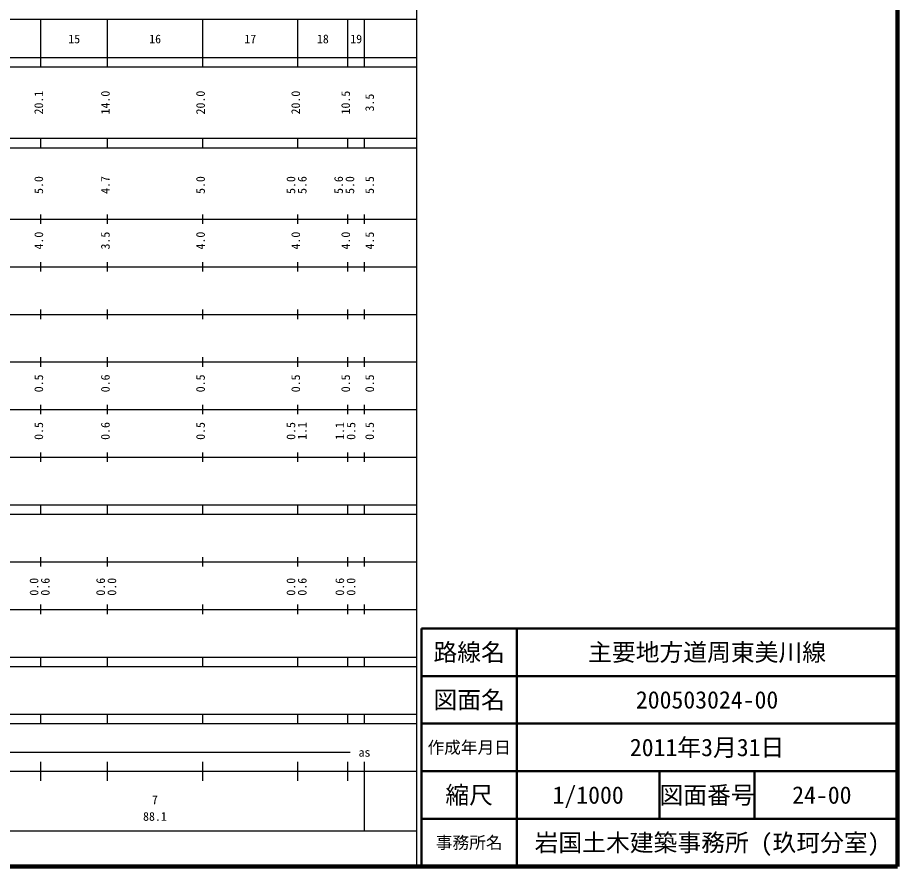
# Model space of a CAD drawing. Units: millimetres on the paper, enlarged 1000 times. Extents: x 40000 to 680000, y 20000 to 380000.
# Drawn here: x 495095 to 680000, y 20000 to 198357 of the extents above; entities that cross this region are included whole.
import ezdxf
from ezdxf.enums import TextEntityAlignment as Align

# ---------------------------------------------------------------- set-up
doc = ezdxf.new("R2010")
doc.units = ezdxf.units.MM
doc.header["$LTSCALE"] = 1000
for name, color, linetype, lineweight in [('S-TTL', 2, 'Continuous', 140), ('S-TTL-BAND', 7, 'Continuous', 25), ('S-TTL-FRAM', 2, 'Continuous', 50), ('S-TTL-LINE', 7, 'Continuous', 50)]:
    doc.layers.add(name, color=color, linetype=linetype, lineweight=lineweight)
doc.layers.add('S-TTL-TXT', color=7, linetype='Continuous')
doc.styles.add('ＭＳ ゴシック', font='')
doc.styles.get('ＭＳ ゴシック').set_extended_font_data('MS Gothic')

msp = doc.modelspace()

# ---------------------------------------------------------------- linework, layer by layer
at = {"layer": 'S-TTL'}
for p, q in [((680000, 20000), (680000, 380000)), ((40000, 20000), (680000, 20000))]:
    msp.add_line(p, q, dxfattribs=at)
at = {"layer": 'S-TTL-BAND'}
for p, q in [((579000, 20000), (579000, 370000)), ((68000, 198000), (579000, 198000)), ((500000, 188000), (500000, 198000)), ((514000, 188000), (514000, 198000)), ((534000, 188000), (534000, 198000)), ((554000, 188000), (554000, 198000)), ((564500, 188000), (564500, 198000)), ((568000, 188000), (568000, 198000)), ((40000, 190000), (579000, 190000)), ((40000, 188000), (579000, 188000)), ((40000, 173000), (579000, 173000)), ((500000, 171000), (500000, 173000)), ((514000, 171000), (514000, 173000)), ((534000, 171000), (534000, 173000)), ((554000, 171000), (554000, 173000)), ((564500, 171000), (564500, 173000)), ((568000, 171000), (568000, 173000)), ((40000, 171000), (579000, 171000)), ((40000, 156000), (579000, 156000)), ((500000, 155000), (500000, 157000)), ((514000, 155000), (514000, 157000)), ((534000, 155000), (534000, 157000)), ((554000, 155000), (554000, 157000)), ((564500, 155000), (564500, 157000)), ((568000, 155000), (568000, 157000)), ((500000, 145000), (500000, 147000)), ((514000, 145000), (514000, 147000)), ((534000, 145000), (534000, 147000)), ((554000, 145000), (554000, 147000)), ((564500, 145000), (564500, 147000)), ((568000, 145000), (568000, 147000)), ((46000, 146000), (579000, 146000)), ((500000, 135000), (500000, 137000)), ((514000, 135000), (514000, 137000)), ((534000, 135000), (534000, 137000)), ((554000, 135000), (554000, 137000)), ((564500, 135000), (564500, 137000)), ((568000, 135000), (568000, 137000)), ((52000, 136000), (579000, 136000)), ((46000, 126000), (579000, 126000)), ((500000, 125000), (500000, 127000)), ((514000, 125000), (514000, 127000)), ((534000, 125000), (534000, 127000)), ((554000, 125000), (554000, 127000)), ((564500, 125000), (564500, 127000)), ((568000, 125000), (568000, 127000)), ((500000, 115000), (500000, 117000)), ((514000, 115000), (514000, 117000)), ((534000, 115000), (534000, 117000)), ((554000, 115000), (554000, 117000)), ((564500, 115000), (564500, 117000)), ((568000, 115000), (568000, 117000)), ((52000, 116000), (579000, 116000)), ((46000, 106000), (579000, 106000)), ((500000, 105000), (500000, 107000)), ((514000, 105000), (514000, 107000)), ((534000, 105000), (534000, 107000)), ((554000, 105000), (554000, 107000)), ((564500, 105000), (564500, 107000)), ((568000, 105000), (568000, 107000)), ((40000, 96000), (579000, 96000)), ((500000, 94000), (500000, 96000)), ((514000, 94000), (514000, 96000)), ((534000, 94000), (534000, 96000)), ((554000, 94000), (554000, 96000)), ((564500, 94000), (564500, 96000)), ((568000, 94000), (568000, 96000)), ((40000, 94000), (579000, 94000)), ((49000, 84000), (579000, 84000)), ((500000, 83000), (500000, 85000)), ((514000, 83000), (514000, 85000)), ((534000, 83000), (534000, 85000)), ((554000, 83000), (554000, 85000)), ((564500, 83000), (564500, 85000)), ((568000, 83000), (568000, 85000)), ((40000, 74000), (579000, 74000)), ((500000, 73000), (500000, 75000)), ((514000, 73000), (514000, 75000)), ((534000, 73000), (534000, 75000)), ((554000, 73000), (554000, 75000)), ((564500, 73000), (564500, 75000)), ((568000, 73000), (568000, 75000)), ((40000, 64000), (579000, 64000)), ((500000, 62000), (500000, 64000)), ((514000, 62000), (514000, 64000)), ((534000, 62000), (534000, 64000)), ((554000, 62000), (554000, 64000)), ((564500, 62000), (564500, 64000)), ((568000, 62000), (568000, 64000)), ((40000, 62000), (579000, 62000)), ((40000, 52000), (579000, 52000)), ((500000, 50000), (500000, 52000)), ((514000, 50000), (514000, 52000)), ((534000, 50000), (534000, 52000)), ((554000, 50000), (554000, 52000)), ((564500, 50000), (564500, 52000)), ((568000, 50000), (568000, 52000)), ((40000, 50000), (579000, 50000)), ((71000, 44000), (565000, 44000)), ((500000, 38000), (500000, 42000)), ((514000, 38000), (514000, 42000)), ((534000, 38000), (534000, 42000)), ((554000, 38000), (554000, 42000)), ((564500, 38000), (564500, 42000)), ((568000, 27500), (568000, 42000)), ((40000, 40000), (579000, 40000)), ((68000, 27500), (579000, 27500))]:
    msp.add_line(p, q, dxfattribs=at)
at = {"layer": 'S-TTL-FRAM'}
for p, q in [((680000, 70000), (580000, 70000)), ((580000, 70000), (580000, 20000))]:
    msp.add_line(p, q, dxfattribs=at)
at = {"layer": 'S-TTL-LINE'}
for p, q in [((600000, 70000), (600000, 20000)), ((680000, 60000), (580000, 60000)), ((680000, 50000), (580000, 50000)), ((680000, 40000), (580000, 40000)), ((630000, 40000), (630000, 30000)), ((650000, 40000), (650000, 30000)), ((680000, 30000), (580000, 30000))]:
    msp.add_line(p, q, dxfattribs=at)

# ---------------------------------------------------------------- texts
at = {"layer": 'S-TTL-BAND', "style": 'ＭＳ ゴシック'}
for s, p in [('15', (507000, 192405)), ('16', (524000, 192405)), ('17', (544000, 192405)), ('18', (559250, 192405)), ('19', (566250, 192405)), ('as', (568000, 42500)), ('7', (523950, 32523)), ('88.1', (523950, 29033))]:
    msp.add_text(s, height=1833, dxfattribs=at).set_placement(p, align=Align.BOTTOM_CENTER)
for s, p in [('20.1', (501000, 180500)), ('14.0', (515000, 180500)), ('20.0', (535000, 180500)), ('20.0', (555000, 180500)), ('10.5', (565500, 180500)), ('3.5', (570544, 180500)), ('5.0', (501000, 163174)), ('4.7', (515000, 163174)), ('5.0', (535000, 163174)), ('5.0', (554000, 163174)), ('5.6', (556370, 163174)), ('5.6', (564023, 163174)), ('5.0', (566393, 163174)), ('5.5', (570544, 163174)), ('4.0', (501000, 151500)), ('3.5', (515000, 151500)), ('4.0', (535000, 151500)), ('4.0', (555000, 151500)), ('4.0', (565500, 151500)), ('4.5', (570544, 151500)), ('0.5', (501000, 121500)), ('0.6', (515000, 121500)), ('0.5', (535000, 121500)), ('0.5', (555000, 121500)), ('0.5', (565500, 121500)), ('0.5', (570544, 121500)), ('0.5', (501000, 111500)), ('0.6', (515000, 111500)), ('0.5', (535000, 111500)), ('0.5', (554000, 111500)), ('1.1', (556370, 111500)), ('1.1', (564261, 111500)), ('0.5', (566631, 111500)), ('0.5', (570544, 111500)), ('0.0', (500000, 78764)), ('0.6', (502370, 78764)), ('0.6', (514000, 78764)), ('0.0', (516370, 78764)), ('0.0', (554000, 78764)), ('0.6', (556370, 78764)), ('0.6', (564261, 78764)), ('0.0', (566631, 78764))]:
    msp.add_text(s, height=1833, rotation=90, dxfattribs=at).set_placement(p, align=Align.BOTTOM_CENTER)
at = {"layer": 'S-TTL-TXT', "style": 'ＭＳ ゴシック'}
for s, height, p in [('路線名', 3666, (590000, 65000)), ('路線名', 3666, (590000, 65000)), ('主要地方道周東美川線', 3666, (640000, 65000)), ('図面名', 3666, (590000, 55000)), ('図面名', 3666, (590000, 55000)), ('200503024-00', 3666, (640000, 55000)), ('作成年月日', 2566, (590000, 45000)), ('作成年月日', 2566, (590000, 45000)), ('2011年3月31日', 3666, (640000, 45000)), ('縮尺', 3666, (590000, 35000)), ('縮尺', 3666, (590000, 35000)), ('1/1000', 3666, (615000, 35000)), ('図面番号', 3666, (640000, 35000)), ('図面番号', 3666, (640000, 35000)), ('24-00', 3666, (664125, 35000)), ('事務所名', 2566, (590000, 25000)), ('事務所名', 2566, (590000, 25000)), ('岩国土木建築事務所 (玖珂分室)', 3666, (640000, 25000))]:
    msp.add_text(s, height=height, dxfattribs=at).set_placement(p, align=Align.MIDDLE_CENTER)

doc.saveas('drawing.dxf')
